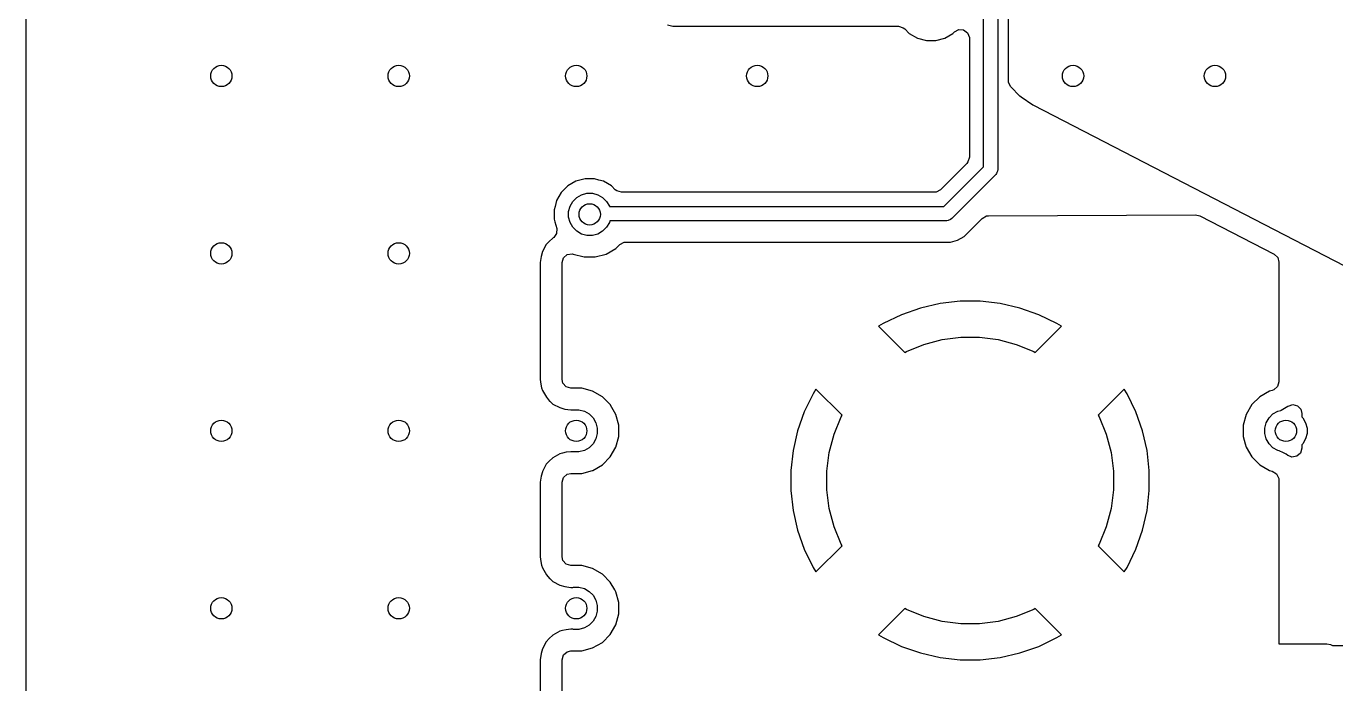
# Model space of a CAD drawing. Extents: x 2.65 to 6.49, y -4.64 to -1.62.
# Drawn here: x 2.648 to 3.374, y -4.077 to -3.713 of the extents above; entities that cross this region are included whole.
import ezdxf

# ---------------------------------------------------------------- set-up
doc = ezdxf.new("R2010")
doc.units = 0
doc.header["$MEASUREMENT"] = 0
doc.layers.add('BLACK', color=7, linetype='CONTINUOUS')

msp = doc.modelspace()

# ---------------------------------------------------------------- linework, layer by layer
at = {"layer": 'BLACK', "linetype": 'CONTINUOUS'}
for p, q in [((2.64766, -4.50913), (2.64766, -2.96767)), ((3.19254, -3.74285), (3.19254, -3.5378)), ((3.17874, -3.7905), (3.17874, -3.54139)), ((3.18661, -3.53976), (3.18661, -3.79213)), ((3.00331, -3.71181), (3.00632, -3.71262)), ((3.00632, -3.71262), (3.00943, -3.71262)), ((3.00943, -3.71262), (3.13155, -3.71262)), ((3.13155, -3.71262), (3.13419, -3.71339)), ((3.13419, -3.71339), (3.135, -3.71405)), ((3.135, -3.71405), (3.13751, -3.71656)), ((3.13751, -3.71656), (3.142, -3.71915)), ((3.142, -3.71915), (3.14701, -3.72049)), ((3.1522, -3.72049), (3.15721, -3.71915)), ((3.15721, -3.71915), (3.16171, -3.71656)), ((3.16171, -3.71656), (3.16251, -3.71575)), ((3.16251, -3.71575), (3.16493, -3.71443)), ((3.16493, -3.71443), (3.16767, -3.71463)), ((3.16767, -3.71463), (3.16987, -3.71627)), ((3.16987, -3.71627), (3.17083, -3.71885)), ((3.17083, -3.71885), (3.17085, -3.7192)), ((3.17085, -3.7192), (3.17085, -3.7852)), ((3.14701, -3.72049), (3.14701, -3.72049)), ((3.14701, -3.72049), (3.1522, -3.72049)), ((3.1522, -3.72049), (3.1522, -3.72049)), ((3.19263, -3.74379), (3.19254, -3.74285)), ((3.1939, -3.74623), (3.19263, -3.74379)), ((3.1988, -3.75133), (3.1939, -3.74623)), ((3.19962, -3.75201), (3.1988, -3.75133)), ((3.20611, -3.75633), (3.19962, -3.75201)), ((3.20657, -3.7566), (3.20611, -3.75633)), ((3.44223, -3.87837), (3.20657, -3.7566)), ((3.16942, -3.78866), (3.1548, -3.80327)), ((3.15664, -3.8126), (3.17874, -3.7905)), ((3.17007, -3.78784), (3.16942, -3.78866)), ((3.17085, -3.7852), (3.17007, -3.78784)), ((2.95263, -3.79857), (2.94814, -3.80116)), ((2.95764, -3.79722), (2.95263, -3.79857)), ((2.96283, -3.79722), (2.95764, -3.79722)), ((2.96534, -3.7979), (2.96283, -3.79722)), ((2.96784, -3.79857), (2.96534, -3.7979)), ((2.97009, -3.79986), (2.96784, -3.79857)), ((3.18546, -3.79491), (3.16105, -3.81932)), ((3.18595, -3.79431), (3.18546, -3.79491)), ((3.18617, -3.79378), (3.18595, -3.79431)), ((3.18654, -3.79289), (3.18617, -3.79378)), ((3.18661, -3.79213), (3.18654, -3.79289)), ((2.94447, -3.80483), (2.94187, -3.80932)), ((2.94814, -3.80116), (2.94447, -3.80483)), ((2.94447, -3.80483), (2.94447, -3.80483)), ((2.94814, -3.80116), (2.94814, -3.80116)), ((2.95305, -3.80756), (2.95572, -3.80602)), ((2.95572, -3.80602), (2.95869, -3.80522)), ((2.95869, -3.80522), (2.96178, -3.80522)), ((2.96178, -3.80522), (2.96476, -3.80602)), ((2.96476, -3.80602), (2.96743, -3.80756)), ((2.97234, -3.80116), (2.97009, -3.79986)), ((2.97445, -3.80327), (2.97234, -3.80116)), ((2.97234, -3.80116), (2.97234, -3.80116)), ((2.97526, -3.80393), (2.97445, -3.80327)), ((2.9779, -3.8047), (2.97526, -3.80393)), ((3.15135, -3.8047), (2.9779, -3.8047)), ((3.15238, -3.80459), (3.15135, -3.8047)), ((3.1548, -3.80327), (3.15238, -3.80459)), ((2.941, -3.8126), (2.94053, -3.81433)), ((2.94187, -3.80932), (2.941, -3.8126)), ((2.94853, -3.81539), (2.94932, -3.81241)), ((2.94932, -3.81241), (2.95087, -3.80974)), ((2.95087, -3.80974), (2.95305, -3.80756)), ((2.96743, -3.80756), (2.96961, -3.80974)), ((2.96961, -3.80974), (2.97115, -3.81241)), ((2.97115, -3.81241), (2.9712, -3.8126)), ((2.9712, -3.8126), (3.15664, -3.8126)), ((2.94053, -3.81433), (2.94053, -3.81952)), ((2.94053, -3.81952), (2.94093, -3.821)), ((2.94093, -3.821), (2.94193, -3.82475)), ((2.94853, -3.81847), (2.94853, -3.81539)), ((2.94932, -3.82145), (2.94853, -3.81847)), ((2.97141, -3.82047), (2.97115, -3.82145)), ((3.15827, -3.82047), (2.97141, -3.82047)), ((3.15904, -3.8204), (3.15827, -3.82047)), ((3.16045, -3.81981), (3.15904, -3.8204)), ((3.16105, -3.81932), (3.16045, -3.81981)), ((3.16795, -3.82915), (3.17795, -3.81916)), ((3.17795, -3.81916), (3.18036, -3.81784)), ((3.18036, -3.81784), (3.18137, -3.81773)), ((3.18137, -3.81773), (3.29636, -3.81716)), ((3.29636, -3.81716), (3.29862, -3.8177)), ((3.29862, -3.8177), (3.33988, -3.83902)), ((2.94187, -3.8275), (2.94032, -3.82978)), ((2.94193, -3.82475), (2.94187, -3.8275)), ((2.95087, -3.82412), (2.94932, -3.82145)), ((2.95305, -3.8263), (2.95087, -3.82412)), ((2.95572, -3.82784), (2.95305, -3.8263)), ((2.95869, -3.82864), (2.95572, -3.82784)), ((2.96476, -3.82784), (2.96178, -3.82864)), ((2.96743, -3.8263), (2.96476, -3.82784)), ((2.96961, -3.82412), (2.96743, -3.8263)), ((2.97115, -3.82145), (2.96961, -3.82412)), ((2.93612, -3.83368), (2.93412, -3.83762)), ((2.93778, -3.83192), (2.93612, -3.83368)), ((2.93612, -3.83368), (2.93612, -3.83368)), ((2.93986, -3.83012), (2.93778, -3.83192)), ((2.93778, -3.83192), (2.93778, -3.83192)), ((2.94004, -3.82999), (2.93986, -3.83012)), ((2.94032, -3.82978), (2.94003, -3.82998)), ((2.94003, -3.82998), (2.94004, -3.82999)), ((2.96178, -3.82864), (2.95869, -3.82864)), ((2.97475, -3.83585), (2.97687, -3.83373)), ((2.97687, -3.83373), (2.97928, -3.83241)), ((2.97928, -3.83241), (2.98032, -3.8323)), ((2.98032, -3.8323), (3.16034, -3.8323)), ((3.16034, -3.8323), (3.16435, -3.83123)), ((3.16034, -3.8323), (3.16034, -3.8323)), ((3.16435, -3.83123), (3.16795, -3.82915)), ((2.93334, -3.84026), (2.93285, -3.84365)), ((2.93412, -3.83762), (2.93334, -3.84026)), ((2.93334, -3.84026), (2.93334, -3.84026)), ((2.94488, -3.84365), (2.94566, -3.84101)), ((2.94566, -3.84101), (2.94774, -3.83921)), ((2.94774, -3.83921), (2.95046, -3.83882)), ((2.95046, -3.83882), (2.95103, -3.83894)), ((2.95103, -3.83894), (2.95111, -3.83896)), ((2.95111, -3.83896), (2.95111, -3.83896)), ((2.95111, -3.83896), (2.95712, -3.84057)), ((2.95712, -3.84057), (2.95712, -3.84057)), ((2.95712, -3.84057), (2.96335, -3.84057)), ((2.96335, -3.84057), (2.96936, -3.83896)), ((2.96335, -3.84057), (2.96335, -3.84057)), ((2.96936, -3.83896), (2.97475, -3.83585)), ((3.33988, -3.83902), (3.34187, -3.84092)), ((3.34187, -3.84092), (3.34252, -3.84336)), ((2.93285, -3.84365), (2.93285, -3.90848)), ((2.94488, -3.90848), (2.94488, -3.84365)), ((3.34252, -3.84336), (3.34252, -3.90984)), ((3.1437, -3.86889), (3.13316, -3.87258)), ((3.15458, -3.86641), (3.1437, -3.86889)), ((3.1437, -3.86889), (3.1437, -3.86889)), ((3.16568, -3.86516), (3.15458, -3.86641)), ((3.15458, -3.86641), (3.15458, -3.86641)), ((3.17684, -3.86516), (3.16568, -3.86516)), ((3.18794, -3.86641), (3.17684, -3.86516)), ((3.19882, -3.86889), (3.18794, -3.86641)), ((3.18794, -3.86641), (3.18794, -3.86641)), ((3.20936, -3.87258), (3.19882, -3.86889)), ((3.19882, -3.86889), (3.19882, -3.86889)), ((3.1231, -3.87742), (3.12053, -3.87904)), ((3.12053, -3.87904), (3.13508, -3.89359)), ((3.13316, -3.87258), (3.1231, -3.87742)), ((3.13316, -3.87258), (3.13316, -3.87258)), ((3.20744, -3.89359), (3.22199, -3.87904)), ((3.21942, -3.87742), (3.20936, -3.87258)), ((3.20936, -3.87258), (3.20936, -3.87258)), ((3.22199, -3.87904), (3.21942, -3.87742)), ((3.14563, -3.88907), (3.15571, -3.88637)), ((3.15571, -3.88637), (3.16605, -3.88501)), ((3.16605, -3.88501), (3.17647, -3.88501)), ((3.17647, -3.88501), (3.18681, -3.88637)), ((3.18681, -3.88637), (3.19689, -3.88907)), ((3.13508, -3.89359), (3.136, -3.89306)), ((3.136, -3.89306), (3.14563, -3.88907)), ((3.19689, -3.88907), (3.20652, -3.89306)), ((3.20652, -3.89306), (3.20744, -3.89359)), ((2.93285, -3.90848), (2.93285, -3.90848)), ((2.93285, -3.90848), (2.93313, -3.91104)), ((2.93313, -3.91104), (2.93313, -3.91104)), ((2.93313, -3.91104), (2.93357, -3.91307)), ((2.93357, -3.91307), (2.934, -3.91457)), ((2.934, -3.91457), (2.934, -3.91457)), ((2.934, -3.91457), (2.93623, -3.91839)), ((2.94532, -3.91051), (2.94488, -3.90848)), ((2.94712, -3.91259), (2.94532, -3.91051)), ((2.94976, -3.91337), (2.94712, -3.91259)), ((2.95587, -3.91337), (2.94976, -3.91337)), ((2.96188, -3.91498), (2.95587, -3.91337)), ((2.96727, -3.91809), (2.96188, -3.91498)), ((2.96188, -3.91498), (2.96188, -3.91498)), ((2.96188, -3.91498), (2.96188, -3.91498)), ((3.08573, -3.91384), (3.08412, -3.91641)), ((3.10029, -3.92839), (3.08573, -3.91384)), ((3.25679, -3.91384), (3.24223, -3.92839)), ((3.2584, -3.9164), (3.25679, -3.91384)), ((3.33733, -3.91498), (3.33194, -3.91809)), ((3.3389, -3.91456), (3.33733, -3.91498)), ((3.33733, -3.91498), (3.33733, -3.91498)), ((3.33967, -3.91428), (3.3389, -3.91456)), ((3.34174, -3.91248), (3.33967, -3.91428)), ((3.34252, -3.90984), (3.34174, -3.91248)), ((2.93623, -3.91839), (2.93623, -3.91839)), ((2.93623, -3.91839), (2.93803, -3.92047)), ((2.93803, -3.92047), (2.93804, -3.92047)), ((2.93804, -3.92047), (2.9398, -3.92213)), ((2.9398, -3.92213), (2.9398, -3.92213)), ((2.9398, -3.92213), (2.9398, -3.92213)), ((2.9398, -3.92213), (2.94374, -3.92413)), ((2.97167, -3.92249), (2.96727, -3.91809)), ((2.96727, -3.91809), (2.96727, -3.91809)), ((2.97256, -3.92403), (2.97167, -3.92249)), ((2.97167, -3.92249), (2.97167, -3.92249)), ((3.08412, -3.91641), (3.07927, -3.92646)), ((3.2584, -3.91641), (3.2584, -3.9164)), ((3.26325, -3.92646), (3.2584, -3.91641)), ((3.32754, -3.92249), (3.32443, -3.92788)), ((3.33194, -3.91809), (3.32754, -3.92249)), ((3.32754, -3.92249), (3.32754, -3.92249)), ((3.33194, -3.91809), (3.33194, -3.91809)), ((3.34775, -3.92328), (3.35019, -3.92243)), ((3.35019, -3.92243), (3.35286, -3.92307)), ((2.94374, -3.92413), (2.94638, -3.92491)), ((2.94638, -3.92491), (2.94976, -3.92539)), ((2.94976, -3.92539), (2.95086, -3.92539)), ((2.95086, -3.92539), (2.95121, -3.9253)), ((2.95121, -3.9253), (2.9543, -3.9253)), ((2.9543, -3.9253), (2.95728, -3.9261)), ((2.95728, -3.9261), (2.95995, -3.92764)), ((2.95995, -3.92764), (2.96213, -3.92982)), ((2.96213, -3.92982), (2.96367, -3.93249)), ((2.97479, -3.92788), (2.97256, -3.92403)), ((2.9764, -3.9339), (2.97479, -3.92788)), ((3.07927, -3.92646), (3.07559, -3.937)), ((3.07927, -3.92646), (3.07927, -3.92646)), ((3.09577, -3.93894), (3.09976, -3.92931)), ((3.09976, -3.92931), (3.10029, -3.92839)), ((3.24223, -3.92839), (3.24276, -3.92931)), ((3.24276, -3.92931), (3.24675, -3.93894)), ((3.26693, -3.937), (3.26325, -3.92646)), ((3.26325, -3.92646), (3.26325, -3.92646)), ((3.32443, -3.92788), (3.32281, -3.9339)), ((3.32443, -3.92788), (3.32443, -3.92788)), ((3.33554, -3.93249), (3.33709, -3.92982)), ((3.33709, -3.92982), (3.33927, -3.92764)), ((3.33927, -3.92764), (3.34194, -3.9261)), ((3.34194, -3.9261), (3.34358, -3.92566)), ((3.34358, -3.92566), (3.34373, -3.9256)), ((3.34373, -3.9256), (3.34373, -3.9256)), ((3.34373, -3.9256), (3.34374, -3.9256)), ((3.34374, -3.9256), (3.34754, -3.92337)), ((3.34754, -3.92337), (3.34759, -3.92334)), ((3.34754, -3.92337), (3.34754, -3.92337)), ((3.34759, -3.92334), (3.34762, -3.92333)), ((3.34762, -3.92333), (3.34774, -3.92326)), ((3.34774, -3.92326), (3.34775, -3.92328)), ((3.35286, -3.92307), (3.35477, -3.92506)), ((3.35477, -3.92506), (3.35531, -3.92731)), ((3.35531, -3.92731), (3.35531, -3.92931)), ((3.35531, -3.92931), (3.35583, -3.92982)), ((3.35583, -3.92982), (3.35737, -3.93249)), ((2.96367, -3.93249), (2.96447, -3.93547)), ((2.96447, -3.93547), (2.96447, -3.93855)), ((2.9764, -3.94012), (2.9764, -3.9339)), ((3.07558, -3.937), (3.0731, -3.94789)), ((3.07559, -3.937), (3.07558, -3.937)), ((3.26942, -3.94789), (3.26693, -3.937)), ((3.26693, -3.937), (3.26693, -3.937)), ((3.32281, -3.9339), (3.32281, -3.94012)), ((3.33475, -3.93547), (3.33554, -3.93249)), ((3.33475, -3.93855), (3.33475, -3.93547)), ((3.35737, -3.93249), (3.35817, -3.93547)), ((3.35817, -3.93547), (3.35817, -3.93855)), ((2.96213, -3.9442), (2.95995, -3.94638)), ((2.96367, -3.94153), (2.96213, -3.9442)), ((2.96447, -3.93855), (2.96367, -3.94153)), ((2.97479, -3.94613), (2.9764, -3.94012)), ((3.09307, -3.94901), (3.09577, -3.93894)), ((3.24675, -3.93894), (3.24945, -3.94901)), ((3.32281, -3.94012), (3.3239, -3.94416)), ((3.3239, -3.94416), (3.32443, -3.94613)), ((3.33554, -3.94153), (3.33475, -3.93855)), ((3.33709, -3.9442), (3.33554, -3.94153)), ((3.33927, -3.94638), (3.33709, -3.9442)), ((3.35583, -3.9442), (3.35531, -3.94471)), ((3.35737, -3.94153), (3.35583, -3.9442)), ((3.35817, -3.93855), (3.35737, -3.94153)), ((2.94367, -3.94977), (2.93986, -3.952)), ((2.94518, -3.94934), (2.94367, -3.94977)), ((2.94367, -3.94977), (2.94367, -3.94977)), ((2.94721, -3.9489), (2.94518, -3.94934)), ((2.94976, -3.94862), (2.94721, -3.9489)), ((2.94721, -3.9489), (2.94721, -3.9489)), ((2.95086, -3.94862), (2.94976, -3.94862)), ((2.94976, -3.94862), (2.94976, -3.94862)), ((2.94976, -3.94862), (2.94976, -3.94862)), ((2.95121, -3.94872), (2.95086, -3.94862)), ((2.9543, -3.94872), (2.95121, -3.94872)), ((2.95728, -3.94792), (2.9543, -3.94872)), ((2.95995, -3.94638), (2.95728, -3.94792)), ((2.96727, -3.95593), (2.97167, -3.95152)), ((2.97167, -3.95152), (2.97479, -3.94613)), ((3.0731, -3.94789), (3.07185, -3.95898)), ((3.0731, -3.94789), (3.0731, -3.94789)), ((3.09171, -3.95935), (3.09307, -3.94901)), ((3.24945, -3.94901), (3.25081, -3.95935)), ((3.27067, -3.95898), (3.26942, -3.94789)), ((3.26942, -3.94789), (3.26942, -3.94789)), ((3.32443, -3.94613), (3.32443, -3.94613)), ((3.32443, -3.94613), (3.32754, -3.95152)), ((3.32754, -3.95152), (3.32754, -3.95152)), ((3.32754, -3.95152), (3.32754, -3.95152)), ((3.32754, -3.95152), (3.33194, -3.95593)), ((3.34194, -3.94792), (3.33927, -3.94638)), ((3.34263, -3.94811), (3.34194, -3.94792)), ((3.34516, -3.94919), (3.34263, -3.94811)), ((3.34652, -3.95002), (3.34516, -3.94919)), ((3.34516, -3.94919), (3.34516, -3.94919)), ((3.34751, -3.95062), (3.34652, -3.95002)), ((3.34752, -3.95063), (3.34751, -3.95062)), ((3.34751, -3.95062), (3.34751, -3.95062)), ((3.34751, -3.95062), (3.34751, -3.95062)), ((3.3477, -3.95074), (3.34752, -3.95063)), ((3.34752, -3.95063), (3.34752, -3.95063)), ((3.34772, -3.95071), (3.3477, -3.95074)), ((3.34974, -3.95154), (3.34772, -3.95071)), ((3.35246, -3.95115), (3.34974, -3.95154)), ((3.35454, -3.94935), (3.35246, -3.95115)), ((3.35531, -3.94671), (3.35454, -3.94935)), ((3.35531, -3.94471), (3.35531, -3.94671)), ((2.93612, -3.95556), (2.93412, -3.9595)), ((2.93778, -3.9538), (2.93612, -3.95556)), ((2.93612, -3.95556), (2.93612, -3.95556)), ((2.93986, -3.952), (2.93778, -3.9538)), ((2.93778, -3.9538), (2.93778, -3.9538)), ((2.93986, -3.952), (2.93986, -3.952)), ((2.95587, -3.96065), (2.96188, -3.95904)), ((2.96188, -3.95904), (2.96198, -3.95898)), ((2.96198, -3.95898), (2.96727, -3.95593)), ((3.07185, -3.95898), (3.07185, -3.97015)), ((3.27067, -3.97015), (3.27067, -3.95898)), ((3.27067, -3.95898), (3.27067, -3.95898)), ((3.33194, -3.95593), (3.33194, -3.95593)), ((3.33194, -3.95593), (3.33194, -3.95593)), ((3.33194, -3.95593), (3.33634, -3.95847)), ((3.33634, -3.95847), (3.33733, -3.95904)), ((3.33733, -3.95904), (3.3389, -3.95946)), ((2.93334, -3.96214), (2.93285, -3.96553)), ((2.93285, -3.96553), (2.93285, -4.00691)), ((2.93407, -3.95966), (2.93334, -3.96214)), ((2.93334, -3.96214), (2.93334, -3.96214)), ((2.93334, -3.96214), (2.93334, -3.96214)), ((2.93412, -3.9595), (2.93407, -3.95966)), ((2.93407, -3.95966), (2.93407, -3.95966)), ((2.94488, -3.96553), (2.94566, -3.96289)), ((2.94488, -4.00691), (2.94488, -3.96553)), ((2.94566, -3.96289), (2.94774, -3.96109)), ((2.94774, -3.96109), (2.94976, -3.96065)), ((2.94976, -3.96065), (2.95587, -3.96065)), ((2.95587, -3.96065), (2.95587, -3.96065)), ((3.09171, -3.96978), (3.09171, -3.95935)), ((3.25081, -3.95935), (3.25081, -3.96978)), ((3.3389, -3.95946), (3.34125, -3.96089)), ((3.34125, -3.96089), (3.34245, -3.96337)), ((3.34245, -3.96337), (3.34252, -3.96417)), ((3.34252, -3.96417), (3.34252, -4.05512)), ((3.07185, -3.97015), (3.0731, -3.98124)), ((3.09307, -3.98012), (3.09171, -3.96978)), ((3.25081, -3.96978), (3.24945, -3.98012)), ((3.26942, -3.98124), (3.27067, -3.97015)), ((3.27067, -3.97015), (3.27067, -3.97015)), ((3.09577, -3.99019), (3.09307, -3.98012)), ((3.24945, -3.98012), (3.24675, -3.99019)), ((3.0731, -3.98124), (3.0731, -3.98124)), ((3.0731, -3.98124), (3.07558, -3.99213)), ((3.26693, -3.99213), (3.26942, -3.98124)), ((3.26942, -3.98124), (3.26942, -3.98124)), ((3.07558, -3.99213), (3.07559, -3.99213)), ((3.07559, -3.99213), (3.07927, -4.00267)), ((3.09976, -3.99983), (3.09577, -3.99019)), ((3.24675, -3.99019), (3.24276, -3.99983)), ((3.26325, -4.00267), (3.26693, -3.99213)), ((3.26693, -3.99213), (3.26693, -3.99213)), ((3.07927, -4.00267), (3.07927, -4.00267)), ((3.07927, -4.00267), (3.08412, -4.01273)), ((3.08573, -4.0153), (3.10029, -4.00074)), ((3.10029, -4.00074), (3.09976, -3.99983)), ((3.24276, -3.99983), (3.24223, -4.00074)), ((3.24223, -4.00074), (3.25679, -4.0153)), ((3.2584, -4.01273), (3.26325, -4.00267)), ((3.26325, -4.00267), (3.26325, -4.00267)), ((2.93285, -4.00691), (2.93285, -4.00691)), ((2.93285, -4.00691), (2.93313, -4.00947)), ((2.93313, -4.00947), (2.93313, -4.00947)), ((2.93313, -4.00947), (2.93357, -4.01149)), ((2.94532, -4.00894), (2.94488, -4.00691)), ((2.94712, -4.01102), (2.94532, -4.00894)), ((2.93357, -4.01149), (2.934, -4.013)), ((2.934, -4.013), (2.934, -4.013)), ((2.934, -4.013), (2.93623, -4.01681)), ((2.93623, -4.01681), (2.93623, -4.01681)), ((2.93623, -4.01681), (2.93803, -4.01889)), ((2.94976, -4.01179), (2.94712, -4.01102)), ((2.95587, -4.01179), (2.94976, -4.01179)), ((2.96188, -4.0134), (2.95587, -4.01179)), ((2.96727, -4.01651), (2.96188, -4.0134)), ((2.96188, -4.0134), (2.96188, -4.0134)), ((2.96188, -4.0134), (2.96188, -4.0134)), ((2.96727, -4.01652), (2.96727, -4.01651)), ((2.97167, -4.02092), (2.96727, -4.01652)), ((3.08412, -4.01273), (3.08573, -4.0153)), ((3.25679, -4.0153), (3.2584, -4.01273)), ((3.2584, -4.01273), (3.2584, -4.01273)), ((2.93803, -4.01889), (2.93804, -4.01889)), ((2.93804, -4.01889), (2.9398, -4.02055)), ((2.9398, -4.02055), (2.9398, -4.02055)), ((2.9398, -4.02055), (2.9398, -4.02055)), ((2.9398, -4.02055), (2.94374, -4.02256)), ((2.94374, -4.02256), (2.94638, -4.02333)), ((2.94638, -4.02333), (2.94976, -4.02382)), ((2.94976, -4.02382), (2.95086, -4.02382)), ((2.95086, -4.02382), (2.95121, -4.02372)), ((2.95121, -4.02372), (2.9543, -4.02372)), ((2.9543, -4.02372), (2.95728, -4.02452)), ((2.95728, -4.02452), (2.95995, -4.02606)), ((2.97413, -4.02518), (2.97167, -4.02092)), ((2.97167, -4.02092), (2.97167, -4.02092)), ((2.95995, -4.02606), (2.96213, -4.02824)), ((2.96213, -4.02824), (2.96367, -4.03091)), ((2.96367, -4.03091), (2.96447, -4.03389)), ((2.97479, -4.02631), (2.97413, -4.02518)), ((2.9764, -4.03232), (2.97479, -4.02631)), ((2.96447, -4.03697), (2.96367, -4.03995)), ((2.96447, -4.03389), (2.96447, -4.03697)), ((2.97479, -4.04456), (2.9764, -4.03855)), ((2.9764, -4.03855), (2.9764, -4.03232)), ((3.13508, -4.03554), (3.12053, -4.0501)), ((3.136, -4.03607), (3.13508, -4.03554)), ((3.14563, -4.04006), (3.136, -4.03607)), ((3.20652, -4.03607), (3.19689, -4.04006)), ((3.20744, -4.03554), (3.20652, -4.03607)), ((3.22199, -4.0501), (3.20744, -4.03554)), ((2.95728, -4.04635), (2.9543, -4.04714)), ((2.95995, -4.0448), (2.95728, -4.04635)), ((2.96213, -4.04262), (2.95995, -4.0448)), ((2.96367, -4.03995), (2.96213, -4.04262)), ((2.97167, -4.04995), (2.97479, -4.04456)), ((3.15571, -4.04276), (3.14563, -4.04006)), ((3.16605, -4.04412), (3.15571, -4.04276)), ((3.17647, -4.04412), (3.16605, -4.04412)), ((3.18681, -4.04276), (3.17647, -4.04412)), ((3.19689, -4.04006), (3.18681, -4.04276)), ((2.93778, -4.05223), (2.93612, -4.05399)), ((2.93986, -4.05043), (2.93778, -4.05223)), ((2.93778, -4.05223), (2.93778, -4.05223)), ((2.94367, -4.04819), (2.93986, -4.05043)), ((2.93986, -4.05043), (2.93986, -4.05043)), ((2.94518, -4.04776), (2.94367, -4.04819)), ((2.94367, -4.04819), (2.94367, -4.04819)), ((2.94721, -4.04732), (2.94518, -4.04776)), ((2.94976, -4.04705), (2.94721, -4.04732)), ((2.94721, -4.04732), (2.94721, -4.04732)), ((2.95086, -4.04705), (2.94976, -4.04705)), ((2.94976, -4.04705), (2.94976, -4.04705)), ((2.94976, -4.04705), (2.94976, -4.04705)), ((2.95121, -4.04714), (2.95086, -4.04705)), ((2.9543, -4.04714), (2.95121, -4.04714)), ((2.96727, -4.05435), (2.97167, -4.04995)), ((3.12053, -4.0501), (3.1231, -4.05171)), ((3.1231, -4.05171), (3.1231, -4.05171)), ((3.1231, -4.05171), (3.13316, -4.05655)), ((3.20936, -4.05655), (3.21942, -4.05171)), ((3.21942, -4.05171), (3.22199, -4.0501)), ((3.21942, -4.05171), (3.21942, -4.05171)), ((2.93334, -4.06057), (2.93285, -4.06396)), ((2.93412, -4.05793), (2.93334, -4.06057)), ((2.93334, -4.06057), (2.93334, -4.06057)), ((2.93612, -4.05399), (2.93412, -4.05793)), ((2.93612, -4.05399), (2.93612, -4.05399)), ((2.94566, -4.06132), (2.94774, -4.05952)), ((2.94774, -4.05952), (2.94976, -4.05907)), ((2.94976, -4.05907), (2.95587, -4.05907)), ((2.95587, -4.05907), (2.96188, -4.05746)), ((2.95587, -4.05907), (2.95587, -4.05907)), ((2.96188, -4.05746), (2.96727, -4.05435)), ((3.13316, -4.05655), (3.13316, -4.05655)), ((3.13316, -4.05655), (3.1437, -4.06024)), ((3.1437, -4.06024), (3.1437, -4.06024)), ((3.1437, -4.06024), (3.15458, -4.06273)), ((3.18794, -4.06273), (3.19882, -4.06024)), ((3.19882, -4.06024), (3.20936, -4.05655)), ((3.19882, -4.06024), (3.19882, -4.06024)), ((3.20936, -4.05655), (3.20936, -4.05655)), ((3.34252, -4.05512), (3.3692, -4.05512)), ((3.3692, -4.05512), (3.37117, -4.05553)), ((3.37117, -4.05553), (3.37224, -4.05601)), ((3.37224, -4.05601), (3.37323, -4.05612)), ((3.37323, -4.05612), (3.53055, -4.05612)), ((2.93285, -4.06396), (2.93285, -4.10533)), ((2.94488, -4.06396), (2.94566, -4.06132)), ((2.94488, -4.10533), (2.94488, -4.06396)), ((3.15458, -4.06273), (3.15458, -4.06273)), ((3.15458, -4.06273), (3.16568, -4.06398)), ((3.16568, -4.06398), (3.16568, -4.06398)), ((3.16568, -4.06398), (3.17684, -4.06398)), ((3.17684, -4.06398), (3.18794, -4.06273)), ((3.17684, -4.06398), (3.17684, -4.06398)), ((3.18794, -4.06273), (3.18794, -4.06273))]:
    msp.add_line(p, q, dxfattribs=at)
at = {"layer": 'BLACK'}
for centre in [(2.75591, -3.74016), (2.85433, -3.74016), (2.95276, -3.74016), (3.05315, -3.74016), (3.22835, -3.74016), (3.30709, -3.74016), (2.96024, -3.81693), (2.75591, -3.83858), (2.85433, -3.83858), (2.75591, -3.93701), (2.85433, -3.93701), (2.95276, -3.93701), (3.34646, -3.93701), (2.75591, -4.03543), (2.85433, -4.03543), (2.95276, -4.03543)]:
    msp.add_circle(centre, 0.00591, dxfattribs=at)

doc.saveas('drawing.dxf')
